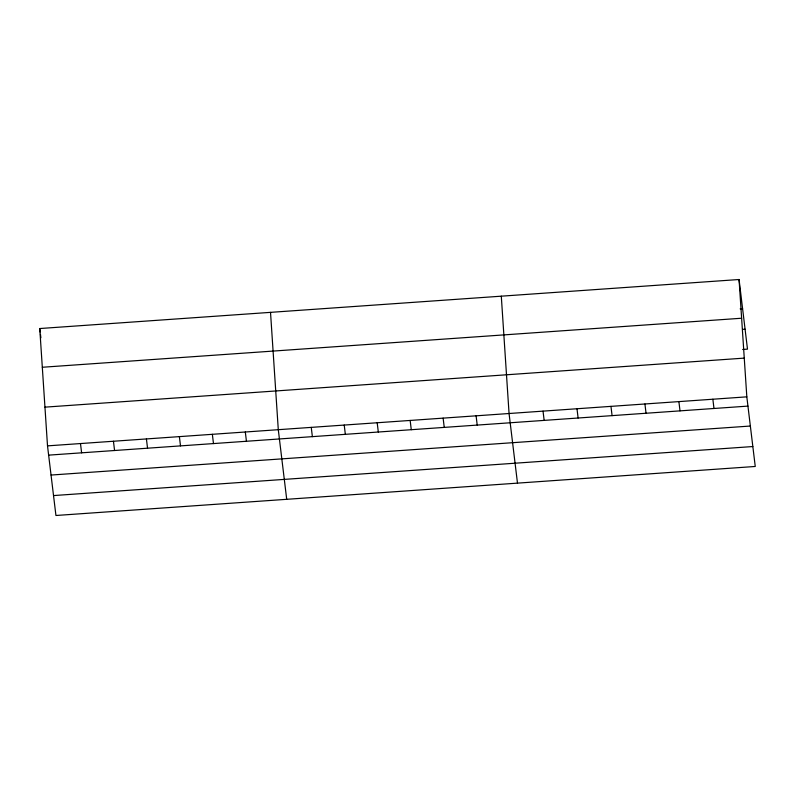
<?xml version="1.0" encoding="UTF-8"?>
<svg xmlns="http://www.w3.org/2000/svg" width="795" height="795" viewBox="0 0 795 795"><rect width="100%" height="100%" fill="white"/><g stroke="black" fill="none" stroke-linecap="round" stroke-linejoin="round"><path stroke-width="1.19" d="M739.062 279.512L746.823 396.844L755.25 466.466L55.938 515.488L47.511 445.866L39.75 328.534L739.062 279.512L747.489 349.134L742.639 349.472M740.165 308.867L742.59 308.698M42.314 367.26L741.626 318.229M742.649 329.388L745.074 329.219M44.947 407.149L744.259 358.118M47.511 445.866L746.823 396.844M48.634 455.137L747.946 406.106M51.049 475.052L750.361 426.031M53.523 495.573L752.835 446.542M712.857 399.219L713.98 408.491M678.89 401.604L680.013 410.876M644.924 403.989L646.047 413.251M610.957 406.364L612.08 415.636M576.991 408.749L578.114 418.021M543.025 411.124L544.148 420.396M517.485 483.131L509.058 413.509L501.297 296.177M476.096 415.825L477.209 425.087M443.123 418.13L444.246 427.402M410.16 420.446L411.273 429.717M377.188 422.751L378.311 432.023M344.225 425.067L345.338 434.338M311.252 427.382L312.375 436.644M286.707 499.31L278.29 429.688L270.519 312.356M245.317 432.003L246.44 441.265M212.354 434.309L213.477 443.58M179.382 436.624L180.505 445.896M146.419 438.929L147.542 448.201M113.447 441.245L114.569 450.517M80.484 443.56L81.607 452.822M39.75 328.534L40.167 332.012M40.456 334.327L40.873 337.805"/></g></svg>
